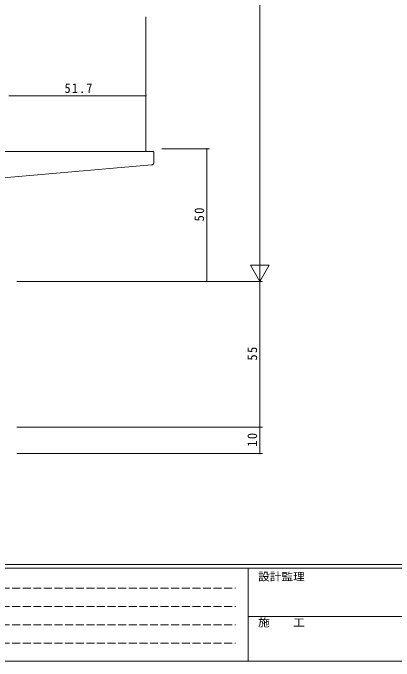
# Model space of a CAD drawing. Units: millimetres on the paper. Extents: x -420 to 373, y -297 to 267.
# Drawn here: x -248.8 to -105.1, y -297 to -52.5 of the extents above; entities that cross this region are included whole.
import ezdxf
from ezdxf.enums import TextEntityAlignment as Align

# ---------------------------------------------------------------- set-up
doc = ezdxf.new("R2010")
doc.units = ezdxf.units.MM
doc.linetypes.add('DASHED3', pattern=[4, 3, -1])
for name, color, linetype, lineweight in [('0-1_YKK_ZWAK', 7, 'Continuous', 9), ('0-3_YKK_12', 2, 'Continuous', 9), ('0-4_YKK_D', 6, 'Continuous', 9), ('0-6_YKK_13', 4, 'Continuous', 9)]:
    doc.layers.add(name, color=color, linetype=linetype, lineweight=lineweight)
doc.styles.add('ＭＳ ゴシック', font='')
doc.styles.get('ＭＳ ゴシック').set_extended_font_data('MS Gothic')

msp = doc.modelspace()

# ---------------------------------------------------------------- linework, layer by layer
at = {"layer": '0-1_YKK_ZWAK'}
for p, q in [((352.3, -260.6), (-417.7, -260.6)), ((314.5, -262), (-417.7, -262)), ((-160.1, -262), (-160.1, -297)), ((-160.1, -280.199), (-31.3, -280.199)), ((-417.7, -297), (314.5, -297))]:
    msp.add_line(p, q, dxfattribs=at)
at = {"layer": '0-1_YKK_ZWAK', "linetype": 'DASHED3'}
for p, q in [((-413.101, -269.512), (-164.909, -269.512)), ((-413.101, -276.441), (-164.909, -276.441)), ((-413.101, -283.37), (-164.909, -283.37)), ((-413.101, -290.298), (-164.909, -290.298))]:
    msp.add_line(p, q, dxfattribs=at)
at = {"layer": '0-3_YKK_12'}
msp.add_line((-198.65, -54.017), (-198.65, -104.77), dxfattribs=at)
at = {"layer": '0-4_YKK_D'}
for p, q in [((-155.65, 189.233), (-155.65, -146.767)), ((-198.65, -103.77), (-198.65, -82.767)), ((-250.35, -83.767), (-198.65, -83.767)), ((-192.65, -103.767), (-174.65, -103.767)), ((-175.65, -153.767), (-175.65, -103.767)), ((-155.65, -153.767), (-155.65, -141.642)), ((-155.65, -153.767), (-159.15, -147.705)), ((-152.15, -147.705), (-159.15, -147.705)), ((-155.65, -153.767), (-152.15, -147.705)), ((-247.35, -153.767), (-154.65, -153.767)), ((-247.35, -153.767), (-174.65, -153.767)), ((-247.35, -153.767), (-154.65, -153.767)), ((-155.65, -153.767), (-155.65, -208.767)), ((-247.35, -208.767), (-154.65, -208.767)), ((-247.35, -208.767), (-154.65, -208.767)), ((-155.65, -208.767), (-155.65, -218.767)), ((-247.35, -218.767), (-154.65, -218.767))]:
    msp.add_line(p, q, dxfattribs=at)
for centre, start, end in [((-198.65, -83.767), 0, 180), ((-198.65, -83.767), 180, 0), ((-175.65, -103.767), 90, 270), ((-175.65, -103.767), 270, 90), ((-175.65, -153.767), 90, 270), ((-175.65, -153.767), 270, 90), ((-155.65, -208.767), 90, 270), ((-155.65, -208.767), 90, 270), ((-155.65, -208.767), 270, 90), ((-155.65, -208.767), 270, 90), ((-155.65, -218.767), 90, 270), ((-155.65, -218.767), 270, 90)]:
    msp.add_arc(centre, 0.106, start, end, dxfattribs=at)
at = {"layer": '0-6_YKK_13'}
for p, q in [((-258.15, -104.77), (-195.95, -104.77)), ((-195.65, -108.854), (-195.65, -105.07)), ((-254.024, -114.877), (-196.563, -109.85))]:
    msp.add_line(p, q, dxfattribs=at)
for centre, radius, start, end in [((-195.95, -105.07), 0.3, 0, 90), ((-196.65, -108.854), 1, 275, 0)]:
    msp.add_arc(centre, radius, start, end, dxfattribs=at)

# ---------------------------------------------------------------- texts
at = {"layer": '0-1_YKK_ZWAK', "style": 'ＭＳ ゴシック', "width": 1.1}
for s, p in [('設計監理', (-156.331, -267.533)), ('施\u3000\u3000工', (-156.331, -284.854))]:
    msp.add_text(s, height=2.933, dxfattribs=at).set_placement(p, align=Align.BOTTOM_LEFT)
at = {"layer": '0-4_YKK_D', "color": 3, "insert": (-229.3, -82.767), "char_height": 3.666, "attachment_point": 7, "style": 'ＭＳ ゴシック'}
msp.add_mtext('\\T1.22;\\W0.9;51.7', dxfattribs=at)
at = {"layer": '0-4_YKK_D', "color": 3, "char_height": 3.666, "attachment_point": 7, "rotation": 90, "style": 'ＭＳ ゴシック'}
for s, insert in [('\\T1.21;\\W0.95;50', (-176.65, -131.167)), ('\\T1.21;\\W0.95;55', (-156.65, -183.667)), ('\\T1.21;\\W0.95;10', (-156.65, -216.167))]:
    msp.add_mtext(s, dxfattribs=dict(at, insert=insert))

doc.saveas('drawing.dxf')
